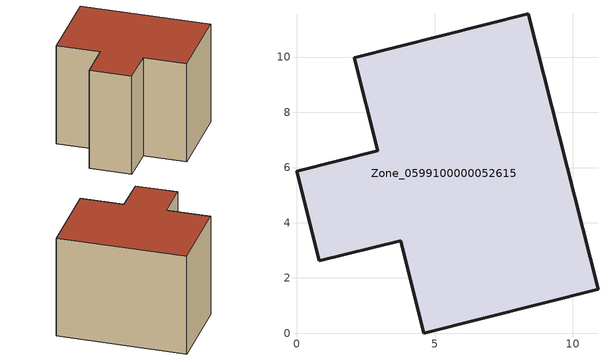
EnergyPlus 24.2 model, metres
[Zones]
Zone_0599100000052615
 floor ground (C_G): 10.92,1.59 4.61,0 3.77,3.35 0.82,2.62 0,5.87 2.95,6.61 2.1,9.98 8.4,11.57 z0
 wall outside (C_F): 0.82,2.62 3.77,3.35 4.61,0 10.92,1.59 8.4,11.57 2.1,9.98 2.95,6.61 0,5.87 0.82,2.62 z0:8.45
 roof outside (C_R): 10.92,1.59 8.4,11.57 2.1,9.98 2.95,6.61 0,5.87 0.82,2.62 3.77,3.35 4.61,0 z8.45
[BUILDING]
Pand.0599100000052615: North Axis=0; Terrain=City; Loads Convergence Tolerance Value=0.04; Temperature Convergence Tolerance Value=0.4; Solar Distribution=FullExterior; Maximum Number of Warmup Days=25; Minimum Number of Warmup Days=1
[Site:Location]
Rotterdam.The.Hague.AP_ZH_NLD Design_Conditions: Latitude=51.96; Longitude=4.45; Time Zone=1; Elevation=-4.5
[SITE:GROUNDTEMPERATURE:BUILDINGSURFACE]
18, 18, 18, 18, 18, 18, 18, 18, 18, 18, 18, 18
[MATERIAL] Thermal Absorptance=0.9; Solar Absorptance=0.7; Visible Absorptance=0.7
Name | Roughness | Thickness | Conductivity | Density | Specific Heat
G.TC.1992-2005 | MediumSmooth | 0.15 | 0.06 | 540 | 1210
F.TC.1992-2005 | Rough | 0.3 | 0.12 | 1920 | 840
R.TC.1992-2005 | MediumRough | 0.2 | 0.08 | 1500 | 1000
[CONSTRUCTION]
C_G: G.TC.1992-2005
C_F: F.TC.1992-2005
C_R: R.TC.1992-2005
[ZONE]
Zone_0599100000052615: Type=1; Multiplier=1; Ceiling Height=Autocalculate; Volume=Autocalculate; Floor Area=autocalculate; Part of Total Floor Area=Yes
[ZONEINFILTRATION:DESIGNFLOWRATE]
Infil_Zone_0599100000052615: Zone or ZoneList or Space or SpaceList=Zone_0599100000052615; Schedule=AlwaysOn; Design Flow Rate Calculation Method=Flow/Area; Flow Rate per Floor Area=0.0015; Constant Term Coefficient=1; Temperature Term Coefficient=0; Velocity Term Coefficient=0; Velocity Squared Term Coefficient=0
[HVACTEMPLATE:ZONE:IDEALLOADSAIRSYSTEM]
Zone_0599100000052615: Maximum Heating Supply Air Temperature=50; Minimum Cooling Supply Air Temperature=13; Maximum Heating Supply Air Humidity Ratio=0.0156; Minimum Cooling Supply Air Humidity Ratio=0.0077; Heating Limit=NoLimit; Cooling Limit=NoLimit; Dehumidification Control Type=ConstantSensibleHeatRatio; Cooling Sensible Heat Ratio=0.7; Dehumidification Setpoint=60; Humidification Control Type=None; Humidification Setpoint=30; Outdoor Air Method=None; Outdoor Air Flow Rate per Person=0.00944; Outdoor Air Flow Rate per Zone Floor Area=0; Outdoor Air Flow Rate per Zone=0; Demand Controlled Ventilation Type=None; Outdoor Air Economizer Type=NoEconomizer; Heat Recovery Type=None; Sensible Heat Recovery Effectiveness=0.7; Latent Heat Recovery Effectiveness=0.65
[ZONECONTROL:THERMOSTAT]
ThermostatControl_Zone_0599100000052615: Zone or ZoneList=Zone_0599100000052615; Control Type Schedule=DualSetpointControlType; Control 1=Thermostat_Zone_0599100000052615; Temperature Difference Between Cutout And Setpoint=0
[THERMOSTATSETPOINT:DUALSETPOINT]
Thermostat_Zone_0599100000052615: Heating Setpoint Temperature Schedule=HeatingSetpoint_Zone_0599100000052615; Cooling Setpoint Temperature Schedule=CoolingSetpoint_Zone_0599100000052615
[SCHEDULE:COMPACT]
HeatingSetpoint_Zone_0599100000052615: Through: 12/31, For: AllDays, Until: 24:00, 21
CoolingSetpoint_Zone_0599100000052615: Through: 12/31, For: AllDays, Until: 24:00, 24
DualSetpointControlType: Through: 12/31, For: AllDays, Until: 24:00, 4
AlwaysOn: Through: 12/31, For: AllDays, Until: 24:00, 1
